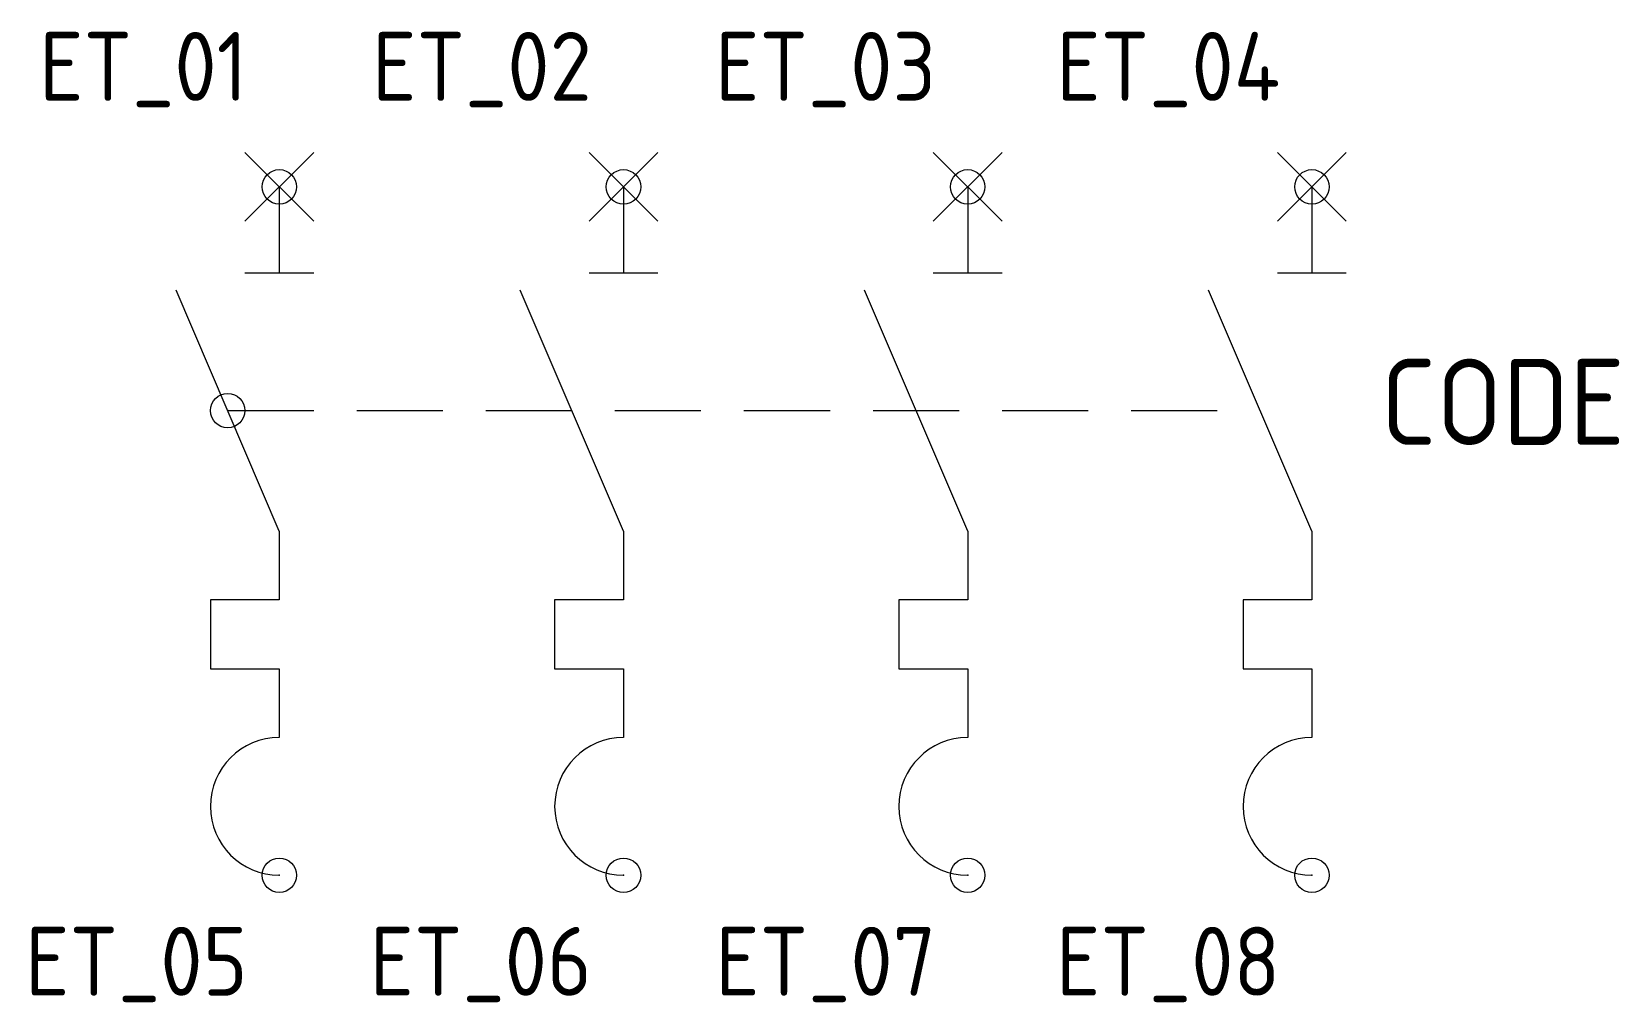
# Model space of a CAD drawing. Extents: x 422.8 to 468.9, y 118.8 to 147.
import ezdxf
from ezdxf.enums import TextEntityAlignment as Align

# ---------------------------------------------------------------- set-up
doc = ezdxf.new("R2010")
doc.units = 0
doc.header["$LTSCALE"] = 10
doc.header["$MEASUREMENT"] = 0
doc.header["$PDMODE"] = 32
doc.header["$PDSIZE"] = 1
doc.linetypes.add('DASHED2', pattern=[0.375, 0.25, -0.125])
doc.layers.get('0').update_dxf_attribs({"linetype": 'CONTINUOUS'})
for name, color, linetype in [('A', 7, 'CONTINUOUS'), ('C', 7, 'CONTINUOUS'), ('TKST2', 2, 'CONTINUOUS'), ('TKST3', 1, 'CONTINUOUS')]:
    doc.layers.add(name, color=color, linetype=linetype)
doc.styles.get("Standard").update_dxf_attribs({"font": 'ISO8', "width": 1.2})

msp = doc.modelspace()

# ---------------------------------------------------------------- linework, layer by layer
for points in [[(429, 143.5), (431, 141.5)], [(429, 141.5), (431, 143.5)], [(439, 143.5), (441, 141.5)], [(439, 141.5), (441, 143.5)], [(449, 141.5), (451, 143.5)], [(449, 143.5), (451, 141.5)], [(459, 143.5), (461, 141.5)], [(459, 141.5), (461, 143.5)], [(430, 142.5), (430, 140)], [(440, 142.5), (440, 140)], [(450, 142.5), (450, 140)], [(460, 142.5), (460, 140)], [(429, 140), (431, 140)], [(439, 140), (441, 140)], [(449, 140), (451, 140)], [(459, 140), (461, 140)], [(430, 132.5), (427, 139.5)], [(440, 132.5), (437, 139.5)], [(450, 132.5), (447, 139.5)], [(460, 132.5), (457, 139.5)], [(430, 132.5), (430, 130.5), (428, 130.5), (428, 128.5), (430, 128.5), (430, 126.5)], [(440, 132.5), (440, 130.5), (438, 130.5), (438, 128.5), (440, 128.5), (440, 126.5)], [(450, 132.5), (450, 130.5), (448, 130.5), (448, 128.5), (450, 128.5), (450, 126.5)], [(460, 132.5), (460, 130.5), (458, 130.5), (458, 128.5), (460, 128.5), (460, 126.5)]]:
    msp.add_lwpolyline(points)
at = {"linetype": 'DASHED2'}
msp.add_lwpolyline([(428.5, 136), (458.5, 136)], dxfattribs=at)
for points in [[(430, 126.5, 1), (430, 122.5)], [(440, 126.5, 1), (440, 122.5)], [(450, 126.5, 1), (450, 122.5)], [(460, 126.5, 1), (460, 122.5)]]:
    msp.add_lwpolyline(points, format="xyb")
at = {"layer": 'A', "color": 1}
msp.add_point((428.5, 136), dxfattribs=at)
at = {"layer": 'C', "color": 1}
msp.add_point((430, 142.5), dxfattribs=at)
at = {"layer": 'C', "color": 3}
msp.add_point((440, 142.5), dxfattribs=at)
at = {"layer": 'C', "color": 5}
msp.add_point((450, 142.5), dxfattribs=at)
at = {"layer": 'C', "color": 7}
msp.add_point((460, 142.5), dxfattribs=at)
at = {"layer": 'C', "color": 2}
msp.add_point((430, 122.5), dxfattribs=at)
at = {"layer": 'C', "color": 4}
msp.add_point((440, 122.5), dxfattribs=at)
at = {"layer": 'C', "color": 6}
msp.add_point((450, 122.5), dxfattribs=at)
at = {"layer": 'C', "color": 8}
msp.add_point((460, 122.5), dxfattribs=at)

# ---------------------------------------------------------------- texts
at = {"layer": 'TKST2'}
for tag, p in [('ET_01', (429.08, 145)), ('ET_02', (439.08, 145)), ('ET_03', (449.08, 145)), ('ET_04', (459.08, 145)), ('ET_05', (429.08, 119)), ('ET_06', (439.08, 119)), ('ET_07', (449.08, 119)), ('ET_08', (459.08, 119))]:
    msp.add_attdef(tag, text='', height=2, dxfattribs=at).set_placement(p, align=Align.RIGHT)
at = {"layer": 'TKST3'}
msp.add_attdef('CODE', (462, 135), '-Q', height=2.5, dxfattribs=at)

doc.saveas('drawing.dxf')
